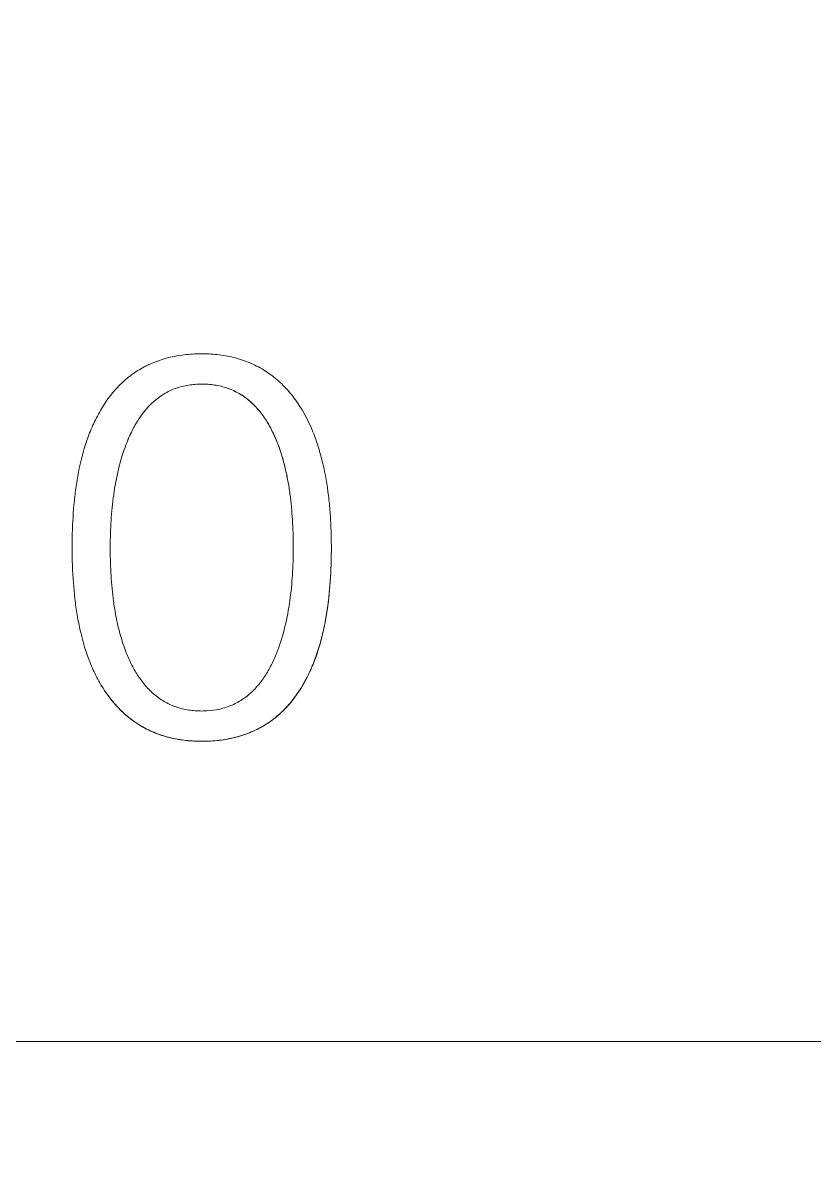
# Model space of a CAD drawing. Header units: millimetres. Extents: x 1359 to 3577, y 1336 to 3557.
# Drawn here: x 2596.42 to 2602.48, y 3249.92 to 3258.58 of the extents above; entities that cross this region are included whole.
import ezdxf

# ---------------------------------------------------------------- set-up
doc = ezdxf.new("R2010")
doc.units = ezdxf.units.MM
doc.set_wipeout_variables(frame=1)
doc.layers.add('000-PI-Oprema', color=30, linetype='Continuous', lineweight=5)

msp = doc.modelspace()

# ---------------------------------------------------------------- wipeouts: each hides what was drawn before it
msp.add_wipeout([(2556.5712, 3330.083), (2626.3712, 3330.083), (2626.3713, 3183.083), (2556.5713, 3183.083)])

# ---------------------------------------------------------------- next in the draw order: linework, layer by layer
at = {"layer": '000-PI-Oprema', "color": 0, "linetype": 'ByBlock', "lineweight": 0}
msp.add_line((2607.3712, 3250.783), (2556.8712, 3250.783), dxfattribs=at)
msp.add_line((2607.3712, 3250.783), (2556.8712, 3250.783), dxfattribs=at)
for points, knots in [([(2597.0513, 3253.4619), (2597.0992, 3253.3917), (2597.1546, 3253.3284), (2597.2358, 3253.2604), (2597.2527, 3253.2474), (2597.2873, 3253.2228), (2597.3404, 3253.1883), (2597.4157, 3253.1514), (2597.4755, 3253.1303), (2597.5059, 3253.1209), (2597.5161, 3253.118), (2597.5367, 3253.1124), (2597.5881, 3253.0996), (2597.6401, 3253.0914), (2597.7237, 3253.0834), (2597.7658, 3253.082), (2597.8292, 3253.0829), (2597.8505, 3253.0838), (2597.8928, 3253.0868), (2597.9137, 3253.0888), (2597.9763, 3253.0969), (2598.0174, 3253.1048), (2598.0983, 3253.1265), (2598.1381, 3253.1402), (2598.1966, 3253.1658), (2598.2157, 3253.1752), (2598.2529, 3253.1952), (2598.3073, 3253.2274), (2598.3573, 3253.2661), (2598.4044, 3253.309), (2598.4196, 3253.3239), (2598.4487, 3253.3548), (2598.4626, 3253.3707), (2598.5026, 3253.4197), (2598.5269, 3253.4542), (2598.5603, 3253.5083), (2598.571, 3253.5268), (2598.5912, 3253.564), (2598.6007, 3253.5828), (2598.6279, 3253.6398), (2598.6441, 3253.6785), (2598.6731, 3253.7572), (2598.6858, 3253.7971), (2598.7028, 3253.8579), (2598.7081, 3253.8783), (2598.718, 3253.9193), (2598.7227, 3253.94), (2598.7442, 3254.0435), (2598.7562, 3254.1265), (2598.773, 3254.293), (2598.7778, 3254.3764), (2598.781, 3254.5017), (2598.7814, 3254.5435), (2598.781, 3254.6272), (2598.7793, 3254.711), (2598.7746, 3254.7949), (2598.7681, 3254.8789), (2598.7641, 3254.9208), (2598.7489, 3255.0459), (2598.735, 3255.1286), (2598.7062, 3255.2513), (2598.6952, 3255.2919), (2598.6701, 3255.3726), (2598.6561, 3255.4122), (2598.6088, 3255.5287), (2598.5705, 3255.6031), (2598.5108, 3255.6904), (2598.4983, 3255.7076), (2598.4723, 3255.7409), (2598.4588, 3255.757), (2598.4168, 3255.804), (2598.3867, 3255.8332), (2598.3462, 3255.8669), (2598.3379, 3255.8734), (2598.3211, 3255.8863), (2598.3125, 3255.8926), (2598.2864, 3255.911), (2598.2332, 3255.9453), (2598.1578, 3255.9817), (2598.0981, 3256.0025), (2598.0576, 3256.0148), (2598.037, 3256.0203), (2597.9751, 3256.0343), (2597.9336, 3256.0406), (2597.8501, 3256.0483), (2597.8082, 3256.0497), (2597.7449, 3256.0485), (2597.7237, 3256.0476), (2597.6815, 3256.0445), (2597.6606, 3256.0424), (2597.5566, 3256.0285), (2597.4758, 3256.0075), (2597.3886, 3255.9688), (2597.3789, 3255.9643), (2597.3599, 3255.9549), (2597.3317, 3255.9403), (2597.2687, 3255.9026), (2597.2028, 3255.8513), (2597.1578, 3255.8069), (2597.1361, 3255.7838), (2597.1289, 3255.7759), (2597.115, 3255.7599), (2597.0809, 3255.7195), (2597.0508, 3255.6767), (2597.0067, 3255.6055), (2596.9867, 3255.5685), (2596.9594, 3255.5115), (2596.9507, 3255.4922), (2596.9343, 3255.4533), (2596.9266, 3255.4337), (2596.8901, 3255.3353), (2596.8682, 3255.2548), (2596.8427, 3255.1321), (2596.8354, 3255.0909), (2596.823, 3255.008), (2596.8178, 3254.9662), (2596.805, 3254.8408), (2596.8002, 3254.7573), (2596.7968, 3254.6322), (2596.7964, 3254.5905), (2596.7967, 3254.5071), (2596.7975, 3254.4654), (2596.802, 3254.3405), (2596.8079, 3254.2572), (2596.8225, 3254.1324), (2596.8284, 3254.0909), (2596.8389, 3254.0286), (2596.8427, 3254.0078), (2596.8508, 3253.9665), (2596.8552, 3253.946), (2596.8788, 3253.8438), (2596.9026, 3253.7637), (2596.9492, 3253.6469), (2596.9666, 3253.6086), (2596.9959, 3253.5522), (2597.0062, 3253.5337), (2597.0279, 3253.4973), (2597.0393, 3253.4794), (2597.0513, 3253.4619)], [0, 0, 0, 0, 0.03125, 0.03125, 0.039063, 0.039063, 0.046875, 0.0625, 0.070313, 0.070313, 0.074219, 0.074219, 0.078125, 0.09375, 0.09375, 0.109375, 0.109375, 0.117188, 0.117188, 0.125, 0.125, 0.140625, 0.140625, 0.15625, 0.15625, 0.164063, 0.164063, 0.171875, 0.1875, 0.1875, 0.195313, 0.195313, 0.203125, 0.203125, 0.21875, 0.21875, 0.226563, 0.226563, 0.234375, 0.234375, 0.25, 0.25, 0.265625, 0.265625, 0.273438, 0.273438, 0.28125, 0.28125, 0.3125, 0.3125, 0.34375, 0.34375, 0.359375, 0.359375, 0.375, 0.390625, 0.390625, 0.40625, 0.40625, 0.4375, 0.4375, 0.453125, 0.453125, 0.46875, 0.46875, 0.5, 0.5, 0.507813, 0.507813, 0.515625, 0.515625, 0.53125, 0.53125, 0.535156, 0.535156, 0.539063, 0.539063, 0.546875, 0.5625, 0.570313, 0.570313, 0.578125, 0.578125, 0.59375, 0.59375, 0.609375, 0.609375, 0.617188, 0.617188, 0.625, 0.625, 0.65625, 0.65625, 0.660156, 0.660156, 0.664063, 0.671875, 0.6875, 0.695313, 0.695313, 0.699219, 0.699219, 0.703125, 0.71875, 0.71875, 0.734375, 0.734375, 0.742188, 0.742188, 0.75, 0.75, 0.78125, 0.78125, 0.796875, 0.796875, 0.8125, 0.8125, 0.84375, 0.84375, 0.859375, 0.859375, 0.875, 0.875, 0.90625, 0.90625, 0.921875, 0.921875, 0.929688, 0.929688, 0.9375, 0.9375, 0.96875, 0.96875, 0.984375, 0.984375, 0.992188, 0.992188, 1, 1, 1, 1]), ([(2597.0513, 3253.4619), (2597.0992, 3253.3917), (2597.1546, 3253.3284), (2597.2358, 3253.2604), (2597.2527, 3253.2474), (2597.2873, 3253.2228), (2597.3404, 3253.1883), (2597.4157, 3253.1514), (2597.4755, 3253.1303), (2597.5059, 3253.1209), (2597.5161, 3253.118), (2597.5367, 3253.1124), (2597.5881, 3253.0996), (2597.6401, 3253.0914), (2597.7237, 3253.0834), (2597.7658, 3253.082), (2597.8292, 3253.0829), (2597.8505, 3253.0838), (2597.8928, 3253.0868), (2597.9137, 3253.0888), (2597.9763, 3253.0969), (2598.0174, 3253.1048), (2598.0983, 3253.1265), (2598.1381, 3253.1402), (2598.1966, 3253.1658), (2598.2157, 3253.1752), (2598.2529, 3253.1952), (2598.3073, 3253.2274), (2598.3573, 3253.2661), (2598.4044, 3253.309), (2598.4196, 3253.3239), (2598.4487, 3253.3548), (2598.4626, 3253.3707), (2598.5026, 3253.4197), (2598.5269, 3253.4542), (2598.5603, 3253.5083), (2598.571, 3253.5268), (2598.5912, 3253.564), (2598.6007, 3253.5828), (2598.6279, 3253.6398), (2598.6441, 3253.6785), (2598.6731, 3253.7572), (2598.6858, 3253.7971), (2598.7028, 3253.8579), (2598.7081, 3253.8783), (2598.718, 3253.9193), (2598.7227, 3253.94), (2598.7442, 3254.0435), (2598.7562, 3254.1265), (2598.773, 3254.293), (2598.7778, 3254.3764), (2598.781, 3254.5017), (2598.7814, 3254.5435), (2598.781, 3254.6272), (2598.7793, 3254.711), (2598.7746, 3254.7949), (2598.7681, 3254.8789), (2598.7641, 3254.9208), (2598.7489, 3255.0459), (2598.735, 3255.1286), (2598.7062, 3255.2513), (2598.6952, 3255.2919), (2598.6701, 3255.3726), (2598.6561, 3255.4122), (2598.6088, 3255.5287), (2598.5705, 3255.6031), (2598.5108, 3255.6904), (2598.4983, 3255.7076), (2598.4723, 3255.7409), (2598.4588, 3255.757), (2598.4168, 3255.804), (2598.3867, 3255.8332), (2598.3462, 3255.8669), (2598.3379, 3255.8734), (2598.3211, 3255.8863), (2598.3125, 3255.8926), (2598.2864, 3255.911), (2598.2332, 3255.9453), (2598.1578, 3255.9817), (2598.0981, 3256.0025), (2598.0576, 3256.0148), (2598.037, 3256.0203), (2597.9751, 3256.0343), (2597.9336, 3256.0406), (2597.8501, 3256.0483), (2597.8082, 3256.0497), (2597.7449, 3256.0485), (2597.7237, 3256.0476), (2597.6815, 3256.0445), (2597.6606, 3256.0424), (2597.5566, 3256.0285), (2597.4758, 3256.0075), (2597.3886, 3255.9688), (2597.3789, 3255.9643), (2597.3599, 3255.9549), (2597.3317, 3255.9403), (2597.2687, 3255.9026), (2597.2028, 3255.8513), (2597.1578, 3255.8069), (2597.1361, 3255.7838), (2597.1289, 3255.7759), (2597.115, 3255.7599), (2597.0809, 3255.7195), (2597.0508, 3255.6767), (2597.0067, 3255.6055), (2596.9867, 3255.5685), (2596.9594, 3255.5115), (2596.9507, 3255.4922), (2596.9343, 3255.4533), (2596.9266, 3255.4337), (2596.8901, 3255.3353), (2596.8682, 3255.2548), (2596.8427, 3255.1321), (2596.8354, 3255.0909), (2596.823, 3255.008), (2596.8178, 3254.9662), (2596.805, 3254.8408), (2596.8002, 3254.7573), (2596.7968, 3254.6322), (2596.7964, 3254.5905), (2596.7967, 3254.5071), (2596.7975, 3254.4654), (2596.802, 3254.3405), (2596.8079, 3254.2572), (2596.8225, 3254.1324), (2596.8284, 3254.0909), (2596.8389, 3254.0286), (2596.8427, 3254.0078), (2596.8508, 3253.9665), (2596.8552, 3253.946), (2596.8788, 3253.8438), (2596.9026, 3253.7637), (2596.9492, 3253.6469), (2596.9666, 3253.6086), (2596.9959, 3253.5522), (2597.0062, 3253.5337), (2597.0279, 3253.4973), (2597.0393, 3253.4794), (2597.0513, 3253.4619)], [0, 0, 0, 0, 0.03125, 0.03125, 0.039063, 0.039063, 0.046875, 0.0625, 0.070313, 0.070313, 0.074219, 0.074219, 0.078125, 0.09375, 0.09375, 0.109375, 0.109375, 0.117188, 0.117188, 0.125, 0.125, 0.140625, 0.140625, 0.15625, 0.15625, 0.164063, 0.164063, 0.171875, 0.1875, 0.1875, 0.195313, 0.195313, 0.203125, 0.203125, 0.21875, 0.21875, 0.226563, 0.226563, 0.234375, 0.234375, 0.25, 0.25, 0.265625, 0.265625, 0.273438, 0.273438, 0.28125, 0.28125, 0.3125, 0.3125, 0.34375, 0.34375, 0.359375, 0.359375, 0.375, 0.390625, 0.390625, 0.40625, 0.40625, 0.4375, 0.4375, 0.453125, 0.453125, 0.46875, 0.46875, 0.5, 0.5, 0.507813, 0.507813, 0.515625, 0.515625, 0.53125, 0.53125, 0.535156, 0.535156, 0.539063, 0.539063, 0.546875, 0.5625, 0.570313, 0.570313, 0.578125, 0.578125, 0.59375, 0.59375, 0.609375, 0.609375, 0.617188, 0.617188, 0.625, 0.625, 0.65625, 0.65625, 0.660156, 0.660156, 0.664063, 0.671875, 0.6875, 0.695313, 0.695313, 0.699219, 0.699219, 0.703125, 0.71875, 0.71875, 0.734375, 0.734375, 0.742188, 0.742188, 0.75, 0.75, 0.78125, 0.78125, 0.796875, 0.796875, 0.8125, 0.8125, 0.84375, 0.84375, 0.859375, 0.859375, 0.875, 0.875, 0.90625, 0.90625, 0.921875, 0.921875, 0.929688, 0.929688, 0.9375, 0.9375, 0.96875, 0.96875, 0.984375, 0.984375, 0.992188, 0.992188, 1, 1, 1, 1]), ([(2598.4895, 3254.5639), (2598.4895, 3254.5693), (2598.4895, 3254.5746), (2598.4892, 3254.6463), (2598.4873, 3254.7126), (2598.4793, 3254.8449), (2598.4732, 3254.9109), (2598.4599, 3255.0097), (2598.4548, 3255.0426), (2598.4428, 3255.1083), (2598.436, 3255.1412), (2598.4127, 3255.2388), (2598.3934, 3255.3028), (2598.363, 3255.3808), (2598.3565, 3255.3963), (2598.343, 3255.4269), (2598.336, 3255.4421), (2598.3137, 3255.4868), (2598.2974, 3255.5157), (2598.2614, 3255.5716), (2598.2416, 3255.5984), (2598.2086, 3255.6366), (2598.1971, 3255.649), (2598.1732, 3255.6725), (2598.1484, 3255.6949), (2598.1218, 3255.715), (2598.0941, 3255.7338), (2598.0797, 3255.7427), (2598.0352, 3255.767), (2598.0045, 3255.7801), (2597.9568, 3255.7952), (2597.9406, 3255.7995), (2597.9078, 3255.8068), (2597.8911, 3255.8096), (2597.8411, 3255.8162), (2597.8077, 3255.8178), (2597.7577, 3255.8167), (2597.7411, 3255.8158), (2597.7077, 3255.8125), (2597.691, 3255.8102), (2597.6412, 3255.801), (2597.609, 3255.792), (2597.5623, 3255.7738), (2597.547, 3255.767), (2597.5169, 3255.7518), (2597.5022, 3255.7434), (2597.4597, 3255.7163), (2597.4335, 3255.6957), (2597.3968, 3255.6613), (2597.385, 3255.6493), (2597.3624, 3255.6242), (2597.3516, 3255.6114), (2597.3209, 3255.5718), (2597.3025, 3255.5441), (2597.2687, 3255.4866), (2597.2534, 3255.4569), (2597.2255, 3255.3958), (2597.2129, 3255.3646), (2597.2014, 3255.333)], [0, 0, 0, 0, 0.006664, 0.006664, 0.089442, 0.089442, 0.17222, 0.17222, 0.213609, 0.213609, 0.254998, 0.254998, 0.337776, 0.337776, 0.35847, 0.35847, 0.379165, 0.379165, 0.420554, 0.420554, 0.461943, 0.461943, 0.482637, 0.482637, 0.503332, 0.524026, 0.524026, 0.544721, 0.544721, 0.58611, 0.58611, 0.606804, 0.606804, 0.627499, 0.627499, 0.668888, 0.668888, 0.689582, 0.689582, 0.710277, 0.710277, 0.751666, 0.751666, 0.77236, 0.77236, 0.793055, 0.793055, 0.834444, 0.834444, 0.855138, 0.855138, 0.875833, 0.875833, 0.917222, 0.917222, 0.958611, 0.958611, 1, 1, 1, 1]), ([(2598.4895, 3254.5639), (2598.4895, 3254.5693), (2598.4895, 3254.5746), (2598.4892, 3254.6463), (2598.4873, 3254.7126), (2598.4793, 3254.8449), (2598.4732, 3254.9109), (2598.4599, 3255.0097), (2598.4548, 3255.0426), (2598.4428, 3255.1083), (2598.436, 3255.1412), (2598.4127, 3255.2388), (2598.3934, 3255.3028), (2598.363, 3255.3808), (2598.3565, 3255.3963), (2598.343, 3255.4269), (2598.336, 3255.4421), (2598.3137, 3255.4868), (2598.2974, 3255.5157), (2598.2614, 3255.5716), (2598.2416, 3255.5984), (2598.2086, 3255.6366), (2598.1971, 3255.649), (2598.1732, 3255.6725), (2598.1484, 3255.6949), (2598.1218, 3255.715), (2598.0941, 3255.7338), (2598.0797, 3255.7427), (2598.0352, 3255.767), (2598.0045, 3255.7801), (2597.9568, 3255.7952), (2597.9406, 3255.7995), (2597.9078, 3255.8068), (2597.8911, 3255.8096), (2597.8411, 3255.8162), (2597.8077, 3255.8178), (2597.7577, 3255.8167), (2597.7411, 3255.8158), (2597.7077, 3255.8125), (2597.691, 3255.8102), (2597.6412, 3255.801), (2597.609, 3255.792), (2597.5623, 3255.7738), (2597.547, 3255.767), (2597.5169, 3255.7518), (2597.5022, 3255.7434), (2597.4597, 3255.7163), (2597.4335, 3255.6957), (2597.3968, 3255.6613), (2597.385, 3255.6493), (2597.3624, 3255.6242), (2597.3516, 3255.6114), (2597.3209, 3255.5718), (2597.3025, 3255.5441), (2597.2687, 3255.4866), (2597.2534, 3255.4569), (2597.2255, 3255.3958), (2597.2129, 3255.3646), (2597.2014, 3255.333)], [0, 0, 0, 0, 0.006664, 0.006664, 0.089442, 0.089442, 0.17222, 0.17222, 0.213609, 0.213609, 0.254998, 0.254998, 0.337776, 0.337776, 0.35847, 0.35847, 0.379165, 0.379165, 0.420554, 0.420554, 0.461943, 0.461943, 0.482637, 0.482637, 0.503332, 0.524026, 0.524026, 0.544721, 0.544721, 0.58611, 0.58611, 0.606804, 0.606804, 0.627499, 0.627499, 0.668888, 0.668888, 0.689582, 0.689582, 0.710277, 0.710277, 0.751666, 0.751666, 0.77236, 0.77236, 0.793055, 0.793055, 0.834444, 0.834444, 0.855138, 0.855138, 0.875833, 0.875833, 0.917222, 0.917222, 0.958611, 0.958611, 1, 1, 1, 1]), ([(2597.2014, 3255.333), (2597.2129, 3255.3646), (2597.2254, 3255.3957), (2597.2532, 3255.4564), (2597.2684, 3255.4861), (2597.2938, 3255.5293), (2597.3027, 3255.5435), (2597.3214, 3255.5714), (2597.3313, 3255.5851), (2597.3622, 3255.625), (2597.3846, 3255.6499), (2597.4212, 3255.6842), (2597.4339, 3255.6951), (2597.4605, 3255.7158), (2597.4743, 3255.7256), (2597.5168, 3255.7527), (2597.5613, 3255.7752), (2597.6091, 3255.7912), (2597.6416, 3255.8003), (2597.6581, 3255.8041), (2597.7077, 3255.8133), (2597.7411, 3255.8164), (2597.7916, 3255.8174), (2597.8085, 3255.8172), (2597.8421, 3255.8154), (2597.8588, 3255.8139), (2597.9085, 3255.8073), (2597.9411, 3255.8002), (2597.9811, 3255.7875), (2597.989, 3255.7848), (2598.0049, 3255.7789), (2598.0128, 3255.7757), (2598.036, 3255.7657), (2598.0812, 3255.7437), (2598.1224, 3255.7155), (2598.1612, 3255.6834), (2598.1738, 3255.6719), (2598.1978, 3255.6483), (2598.2092, 3255.636), (2598.2419, 3255.598), (2598.2616, 3255.5712), (2598.2888, 3255.529), (2598.2975, 3255.5147), (2598.314, 3255.4854), (2598.3219, 3255.4705), (2598.3442, 3255.4254), (2598.3575, 3255.3949), (2598.3937, 3255.3019), (2598.4129, 3255.2382), (2598.4361, 3255.1407), (2598.4429, 3255.1078), (2598.4548, 3255.0421), (2598.46, 3255.0092), (2598.4733, 3254.9104), (2598.4794, 3254.8445), (2598.4873, 3254.7124), (2598.4892, 3254.6462), (2598.4898, 3254.5138), (2598.4883, 3254.4475), (2598.4829, 3254.3479), (2598.4805, 3254.3147), (2598.4745, 3254.2482), (2598.4709, 3254.215), (2598.4581, 3254.116), (2598.4468, 3254.0505), (2598.4173, 3253.9211), (2598.3991, 3253.857), (2598.3763, 3253.794)], [0, 0, 0, 0, 0.03125, 0.03125, 0.0625, 0.0625, 0.078125, 0.078125, 0.09375, 0.09375, 0.125, 0.125, 0.140625, 0.140625, 0.15625, 0.15625, 0.1875, 0.203125, 0.203125, 0.21875, 0.21875, 0.25, 0.25, 0.265625, 0.265625, 0.28125, 0.28125, 0.3125, 0.3125, 0.320313, 0.320313, 0.328125, 0.328125, 0.34375, 0.375, 0.375, 0.390625, 0.390625, 0.40625, 0.40625, 0.4375, 0.4375, 0.453125, 0.453125, 0.46875, 0.46875, 0.5, 0.5, 0.5625, 0.5625, 0.59375, 0.59375, 0.625, 0.625, 0.6875, 0.6875, 0.75, 0.75, 0.8125, 0.8125, 0.84375, 0.84375, 0.875, 0.875, 0.9375, 0.9375, 1, 1, 1, 1]), ([(2597.2014, 3255.333), (2597.2129, 3255.3646), (2597.2254, 3255.3957), (2597.2532, 3255.4564), (2597.2684, 3255.4861), (2597.2938, 3255.5293), (2597.3027, 3255.5435), (2597.3214, 3255.5714), (2597.3313, 3255.5851), (2597.3622, 3255.625), (2597.3846, 3255.6499), (2597.4212, 3255.6842), (2597.4339, 3255.6951), (2597.4605, 3255.7158), (2597.4743, 3255.7256), (2597.5168, 3255.7527), (2597.5613, 3255.7752), (2597.6091, 3255.7912), (2597.6416, 3255.8003), (2597.6581, 3255.8041), (2597.7077, 3255.8133), (2597.7411, 3255.8164), (2597.7916, 3255.8174), (2597.8085, 3255.8172), (2597.8421, 3255.8154), (2597.8588, 3255.8139), (2597.9085, 3255.8073), (2597.9411, 3255.8002), (2597.9811, 3255.7875), (2597.989, 3255.7848), (2598.0049, 3255.7789), (2598.0128, 3255.7757), (2598.036, 3255.7657), (2598.0812, 3255.7437), (2598.1224, 3255.7155), (2598.1612, 3255.6834), (2598.1738, 3255.6719), (2598.1978, 3255.6483), (2598.2092, 3255.636), (2598.2419, 3255.598), (2598.2616, 3255.5712), (2598.2888, 3255.529), (2598.2975, 3255.5147), (2598.314, 3255.4854), (2598.3219, 3255.4705), (2598.3442, 3255.4254), (2598.3575, 3255.3949), (2598.3937, 3255.3019), (2598.4129, 3255.2382), (2598.4361, 3255.1407), (2598.4429, 3255.1078), (2598.4548, 3255.0421), (2598.46, 3255.0092), (2598.4733, 3254.9104), (2598.4794, 3254.8445), (2598.4873, 3254.7124), (2598.4892, 3254.6462), (2598.4898, 3254.5138), (2598.4883, 3254.4475), (2598.4829, 3254.3479), (2598.4805, 3254.3147), (2598.4745, 3254.2482), (2598.4709, 3254.215), (2598.4581, 3254.116), (2598.4468, 3254.0505), (2598.4173, 3253.9211), (2598.3991, 3253.857), (2598.3763, 3253.794)], [0, 0, 0, 0, 0.03125, 0.03125, 0.0625, 0.0625, 0.078125, 0.078125, 0.09375, 0.09375, 0.125, 0.125, 0.140625, 0.140625, 0.15625, 0.15625, 0.1875, 0.203125, 0.203125, 0.21875, 0.21875, 0.25, 0.25, 0.265625, 0.265625, 0.28125, 0.28125, 0.3125, 0.3125, 0.320313, 0.320313, 0.328125, 0.328125, 0.34375, 0.375, 0.375, 0.390625, 0.390625, 0.40625, 0.40625, 0.4375, 0.4375, 0.453125, 0.453125, 0.46875, 0.46875, 0.5, 0.5, 0.5625, 0.5625, 0.59375, 0.59375, 0.625, 0.625, 0.6875, 0.6875, 0.75, 0.75, 0.8125, 0.8125, 0.84375, 0.84375, 0.875, 0.875, 0.9375, 0.9375, 1, 1, 1, 1]), ([(2598.3763, 3253.794), (2598.3649, 3253.7625), (2598.3523, 3253.7315), (2598.3244, 3253.6711), (2598.3091, 3253.6415), (2598.2836, 3253.5985), (2598.2746, 3253.5844), (2598.2558, 3253.5567), (2598.2459, 3253.5431), (2598.2147, 3253.5035), (2598.1923, 3253.4789), (2598.1555, 3253.4449), (2598.1427, 3253.4341), (2598.116, 3253.4137), (2598.1021, 3253.404), (2598.0595, 3253.3774), (2598.0149, 3253.3552), (2597.9671, 3253.3396), (2597.9346, 3253.3307), (2597.9182, 3253.327), (2597.8687, 3253.3181), (2597.8354, 3253.3151), (2597.785, 3253.3141), (2597.7681, 3253.3144), (2597.7346, 3253.3163), (2597.7179, 3253.3178), (2597.6684, 3253.3244), (2597.6359, 3253.3315), (2597.5961, 3253.3443), (2597.5882, 3253.347), (2597.5724, 3253.3529), (2597.5645, 3253.3561), (2597.5413, 3253.3661), (2597.4962, 3253.3881), (2597.4551, 3253.4163), (2597.4164, 3253.4483), (2597.4039, 3253.4597), (2597.38, 3253.4833), (2597.3686, 3253.4956), (2597.336, 3253.5335), (2597.3162, 3253.5603), (2597.2891, 3253.6023), (2597.2805, 3253.6166), (2597.264, 3253.6458), (2597.2561, 3253.6607), (2597.2338, 3253.7056), (2597.2205, 3253.7361), (2597.1844, 3253.8289), (2597.1652, 3253.8924), (2597.142, 3253.9895), (2597.1351, 3254.0223), (2597.1231, 3254.0879), (2597.118, 3254.1208), (2597.1046, 3254.2193), (2597.0985, 3254.2851), (2597.0904, 3254.4169), (2597.0885, 3254.4829), (2597.088, 3254.6149), (2597.0895, 3254.681), (2597.0949, 3254.7802), (2597.0973, 3254.8133), (2597.1033, 3254.8795), (2597.1069, 3254.9127), (2597.1198, 3255.0117), (2597.1311, 3255.077), (2597.1605, 3255.2063), (2597.1787, 3255.2702), (2597.2014, 3255.333)], [0, 0, 0, 0, 0.03125, 0.03125, 0.0625, 0.0625, 0.078125, 0.078125, 0.09375, 0.09375, 0.125, 0.125, 0.140625, 0.140625, 0.15625, 0.15625, 0.1875, 0.203125, 0.203125, 0.21875, 0.21875, 0.25, 0.25, 0.265625, 0.265625, 0.28125, 0.28125, 0.3125, 0.3125, 0.320312, 0.320312, 0.328125, 0.328125, 0.34375, 0.375, 0.375, 0.390625, 0.390625, 0.40625, 0.40625, 0.4375, 0.4375, 0.453125, 0.453125, 0.46875, 0.46875, 0.5, 0.5, 0.5625, 0.5625, 0.59375, 0.59375, 0.625, 0.625, 0.6875, 0.6875, 0.75, 0.75, 0.8125, 0.8125, 0.84375, 0.84375, 0.875, 0.875, 0.9375, 0.9375, 1, 1, 1, 1]), ([(2598.3763, 3253.794), (2598.3649, 3253.7625), (2598.3523, 3253.7315), (2598.3244, 3253.6711), (2598.3091, 3253.6415), (2598.2836, 3253.5985), (2598.2746, 3253.5844), (2598.2558, 3253.5567), (2598.2459, 3253.5431), (2598.2147, 3253.5035), (2598.1923, 3253.4789), (2598.1555, 3253.4449), (2598.1427, 3253.4341), (2598.116, 3253.4137), (2598.1021, 3253.404), (2598.0595, 3253.3774), (2598.0149, 3253.3552), (2597.9671, 3253.3396), (2597.9346, 3253.3307), (2597.9182, 3253.327), (2597.8687, 3253.3181), (2597.8354, 3253.3151), (2597.785, 3253.3141), (2597.7681, 3253.3144), (2597.7346, 3253.3163), (2597.7179, 3253.3178), (2597.6684, 3253.3244), (2597.6359, 3253.3315), (2597.5961, 3253.3443), (2597.5882, 3253.347), (2597.5724, 3253.3529), (2597.5645, 3253.3561), (2597.5413, 3253.3661), (2597.4962, 3253.3881), (2597.4551, 3253.4163), (2597.4164, 3253.4483), (2597.4039, 3253.4597), (2597.38, 3253.4833), (2597.3686, 3253.4956), (2597.336, 3253.5335), (2597.3162, 3253.5603), (2597.2891, 3253.6023), (2597.2805, 3253.6166), (2597.264, 3253.6458), (2597.2561, 3253.6607), (2597.2338, 3253.7056), (2597.2205, 3253.7361), (2597.1844, 3253.8289), (2597.1652, 3253.8924), (2597.142, 3253.9895), (2597.1351, 3254.0223), (2597.1231, 3254.0879), (2597.118, 3254.1208), (2597.1046, 3254.2193), (2597.0985, 3254.2851), (2597.0904, 3254.4169), (2597.0885, 3254.4829), (2597.088, 3254.6149), (2597.0895, 3254.681), (2597.0949, 3254.7802), (2597.0973, 3254.8133), (2597.1033, 3254.8795), (2597.1069, 3254.9127), (2597.1198, 3255.0117), (2597.1311, 3255.077), (2597.1605, 3255.2063), (2597.1787, 3255.2702), (2597.2014, 3255.333)], [0, 0, 0, 0, 0.03125, 0.03125, 0.0625, 0.0625, 0.078125, 0.078125, 0.09375, 0.09375, 0.125, 0.125, 0.140625, 0.140625, 0.15625, 0.15625, 0.1875, 0.203125, 0.203125, 0.21875, 0.21875, 0.25, 0.25, 0.265625, 0.265625, 0.28125, 0.28125, 0.3125, 0.3125, 0.320312, 0.320312, 0.328125, 0.328125, 0.34375, 0.375, 0.375, 0.390625, 0.390625, 0.40625, 0.40625, 0.4375, 0.4375, 0.453125, 0.453125, 0.46875, 0.46875, 0.5, 0.5, 0.5625, 0.5625, 0.59375, 0.59375, 0.625, 0.625, 0.6875, 0.6875, 0.75, 0.75, 0.8125, 0.8125, 0.84375, 0.84375, 0.875, 0.875, 0.9375, 0.9375, 1, 1, 1, 1]), ([(2596.7967, 3254.5293), (2596.7966, 3254.5345), (2596.7966, 3254.5397), (2596.7965, 3254.5513), (2596.7965, 3254.5576), (2596.7965, 3254.5639)], [0, 0, 0, 0, 0.450909, 0.450909, 1, 1, 1, 1]), ([(2596.7967, 3254.5293), (2596.7966, 3254.5345), (2596.7966, 3254.5397), (2596.7965, 3254.5513), (2596.7965, 3254.5576), (2596.7965, 3254.5639)], [0, 0, 0, 0, 0.450909, 0.450909, 1, 1, 1, 1]), ([(2598.7813, 3254.564), (2598.7813, 3254.5309), (2598.7809, 3254.4978), (2598.7781, 3254.3816), (2598.7734, 3254.2987), (2598.757, 3254.1331), (2598.7453, 3254.0504), (2598.72, 3253.9266), (2598.7102, 3253.8852), (2598.6878, 3253.8037), (2598.6752, 3253.7634), (2598.6464, 3253.6842), (2598.6302, 3253.6452), (2598.6031, 3253.5877), (2598.5936, 3253.5687), (2598.5736, 3253.5314), (2598.5631, 3253.513), (2598.5302, 3253.4592), (2598.5063, 3253.4248), (2598.4538, 3253.3594), (2598.4252, 3253.3284), (2598.3783, 3253.285), (2598.3621, 3253.2712), (2598.3288, 3253.245), (2598.2775, 3253.2079), (2598.2221, 3253.1774), (2598.1638, 3253.1513), (2598.1439, 3253.1433), (2598.104, 3253.1291), (2598.0838, 3253.1228), (2598.0227, 3253.106), (2597.9812, 3253.0977), (2597.918, 3253.0893), (2597.8967, 3253.0871), (2597.8544, 3253.084), (2597.8333, 3253.0831), (2597.77, 3253.0819), (2597.7279, 3253.0832), (2597.6441, 3253.0909), (2597.6023, 3253.0973), (2597.54, 3253.1114), (2597.5192, 3253.1169), (2597.4786, 3253.1293), (2597.4186, 3253.1501), (2597.3616, 3253.1778), (2597.3067, 3253.2102), (2597.2887, 3253.2219), (2597.2539, 3253.2465), (2597.2035, 3253.2853), (2597.1581, 3253.3295), (2597.1157, 3253.3769), (2597.1021, 3253.3933), (2597.0824, 3253.4186), (2597.0728, 3253.4314), (2597.0635, 3253.4444), (2597.0573, 3253.4531), (2597.0542, 3253.4575), (2597.0513, 3253.4619)], [0, 0, 0, 0, 0.034961, 0.034961, 0.122692, 0.122692, 0.210422, 0.210422, 0.254288, 0.254288, 0.298153, 0.298153, 0.342019, 0.342019, 0.363951, 0.363951, 0.385884, 0.385884, 0.42975, 0.42975, 0.473615, 0.473615, 0.495548, 0.495548, 0.51748, 0.561346, 0.561346, 0.583279, 0.583279, 0.605211, 0.605211, 0.649077, 0.649077, 0.671009, 0.671009, 0.692942, 0.692942, 0.736807, 0.736807, 0.780673, 0.780673, 0.802606, 0.802606, 0.824538, 0.868404, 0.868404, 0.890336, 0.890336, 0.912269, 0.956135, 0.956135, 0.978067, 0.978067, 0.989034, 0.994517, 0.994517, 1, 1, 1, 1]), ([(2598.7813, 3254.564), (2598.7813, 3254.5309), (2598.7809, 3254.4978), (2598.7781, 3254.3816), (2598.7734, 3254.2987), (2598.757, 3254.1331), (2598.7453, 3254.0504), (2598.72, 3253.9266), (2598.7102, 3253.8852), (2598.6878, 3253.8037), (2598.6752, 3253.7634), (2598.6464, 3253.6842), (2598.6302, 3253.6452), (2598.6031, 3253.5877), (2598.5936, 3253.5687), (2598.5736, 3253.5314), (2598.5631, 3253.513), (2598.5302, 3253.4592), (2598.5063, 3253.4248), (2598.4538, 3253.3594), (2598.4252, 3253.3284), (2598.3783, 3253.285), (2598.3621, 3253.2712), (2598.3288, 3253.245), (2598.2775, 3253.2079), (2598.2221, 3253.1774), (2598.1638, 3253.1513), (2598.1439, 3253.1433), (2598.104, 3253.1291), (2598.0838, 3253.1228), (2598.0227, 3253.106), (2597.9812, 3253.0977), (2597.918, 3253.0893), (2597.8967, 3253.0871), (2597.8544, 3253.084), (2597.8333, 3253.0831), (2597.77, 3253.0819), (2597.7279, 3253.0832), (2597.6441, 3253.0909), (2597.6023, 3253.0973), (2597.54, 3253.1114), (2597.5192, 3253.1169), (2597.4786, 3253.1293), (2597.4186, 3253.1501), (2597.3616, 3253.1778), (2597.3067, 3253.2102), (2597.2887, 3253.2219), (2597.2539, 3253.2465), (2597.2035, 3253.2853), (2597.1581, 3253.3295), (2597.1157, 3253.3769), (2597.1021, 3253.3933), (2597.0824, 3253.4186), (2597.0728, 3253.4314), (2597.0635, 3253.4444), (2597.0573, 3253.4531), (2597.0542, 3253.4575), (2597.0513, 3253.4619)], [0, 0, 0, 0, 0.034961, 0.034961, 0.122692, 0.122692, 0.210422, 0.210422, 0.254288, 0.254288, 0.298153, 0.298153, 0.342019, 0.342019, 0.363951, 0.363951, 0.385884, 0.385884, 0.42975, 0.42975, 0.473615, 0.473615, 0.495548, 0.495548, 0.51748, 0.561346, 0.561346, 0.583279, 0.583279, 0.605211, 0.605211, 0.649077, 0.649077, 0.671009, 0.671009, 0.692942, 0.692942, 0.736807, 0.736807, 0.780673, 0.780673, 0.802606, 0.802606, 0.824538, 0.868404, 0.868404, 0.890336, 0.890336, 0.912269, 0.956135, 0.956135, 0.978067, 0.978067, 0.989034, 0.994517, 0.994517, 1, 1, 1, 1])]:
    msp.add_open_spline(points, degree=3, knots=knots, dxfattribs=at)

doc.saveas('drawing.dxf')
